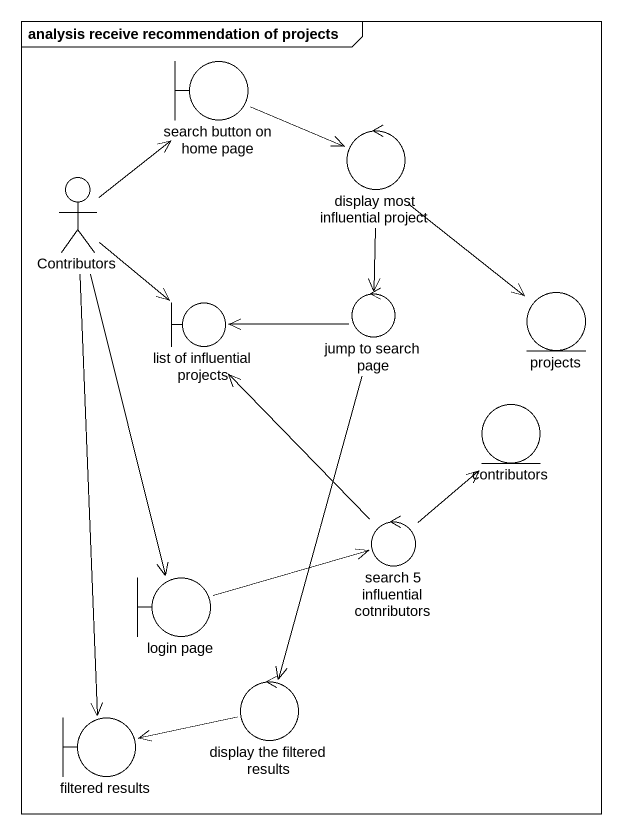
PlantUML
@startuml
mainframe analysis receive recommendation of projects
boundary "search button on home page" as search_button_on_home_page
actor Contributors
control "display most influential project" as display_most_influential
control "jump to search page" as jump_to_search_page
entity projects
boundary "list of influential projects" as list_of_influential_projects
entity contributors
control "search 5 influential cotnributors" as search_5_influential
boundary "login page" as login_page
boundary "filtered results" as filtered_results
control "display the filtered results" as display_the_filtered_results
search_button_on_home_page -right-> display_most_influential
Contributors -up-> search_button_on_home_page
Contributors --> list_of_influential_projects
Contributors --> login_page
Contributors --> filtered_results
display_most_influential --> jump_to_search_page
display_most_influential --> projects
jump_to_search_page -left-> list_of_influential_projects
jump_to_search_page --> display_the_filtered_results
search_5_influential -up-> list_of_influential_projects
search_5_influential -up-> contributors
login_page -right-> search_5_influential
display_the_filtered_results -left-> filtered_results
@enduml
